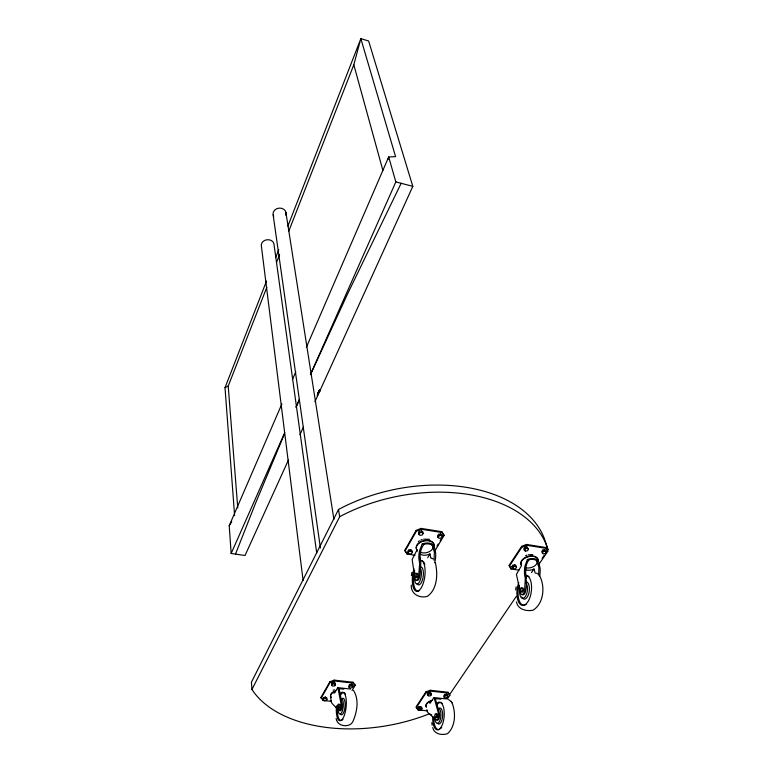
<?xml version="1.0" encoding="UTF-8"?>
<svg xmlns="http://www.w3.org/2000/svg" width="773" height="773" viewBox="0 0 773 773"><rect width="100%" height="100%" fill="white"/><g stroke="black" fill="none" stroke-linecap="round" stroke-linejoin="round"><path stroke-width="1.16" d="M539.689 576.04A27.181 23.625 75.9 0 0 540.085 568.261L538.501 561.237L536.849 560.976A7.643 4.735 -15.5 0 0 529.022 559.768C522.268 568.551 528.22 580.098 525.756 589.876A4.648 2.193 -83.2 0 1 524.355 594.099A4.648 2.193 -83.2 0 1 522.084 594.263M350.517 689.043L337.859 687.651L340.961 703.42A4.406 1.478 -84.2 0 1 340.555 708.802A4.406 1.478 -84.2 0 1 338.671 710.339L333.424 704.86A24.407 7.595 13.2 0 1 331.404 702.242L331.25 700.773M319.307 390.983L319.181 391.679M319.78 390.703L319.326 392.278L318.505 392.269M538.694 575.267L538.887 567.488L536.849 560.976M515.659 590.002L516.113 586.871M411.381 575.653L411.864 572.455M434.02 560.28L434.387 552.28L432.349 545.564A7.856 5.073 -12.4 0 0 424.01 544.279L422.232 543.999L419.575 550.627A27.722 24.765 75.7 0 0 418.889 558.666L419.633 563.778L418.724 575.093A4.802 1.875 -82.3 0 1 416.908 580.001A4.802 1.875 -82.3 0 1 414.927 578.127L412.154 559.507L416.724 550.473A9.092 6.387 -16 0 0 417.14 551.449M319.558 391.022L319.268 392.008M426.938 709.672L427.305 711.72A23.895 7.112 14.6 0 0 429.788 714.31L435.924 719.731A4.28 1.739 -85.5 0 0 438.078 718.272A4.28 1.739 -85.5 0 0 438.349 713.035L434.088 697.594L446.04 698.908M317.829 394.626L317.22 395.554M388.133 159.238L388.693 156.967L395.583 156.639L360.846 38.65L368.624 40.988L412.811 186.351L314.94 401.699M434.639 562.744L435.073 561.092A27.963 25.296 75.4 0 0 435.653 553.082L434.117 545.835A9.121 5.884 -12.4 0 0 422.232 543.999M288.822 231.03L353.812 64.777L360.846 38.65L287.904 226.083M319.626 391.389L319.143 392.249M234.615 515.639L225.011 387.708L266.501 281.082M275.671 257.515L278.734 249.66M235.494 554.125L255.332 503.745L284.454 433.972M319.152 391.621L318.718 392.317M237.746 507.919L228.219 386.056L266.859 287.198M276.521 262.482L279.594 254.617M288.474 459.925L245.031 555.507L231.156 553.487L229.214 525.708L281.884 403.931M292.416 379.562L295.769 371.813M306.311 347.444L388.693 156.967L395.834 181.906L310.562 374.306M296.233 406.82L299.509 399.341M231.156 553.487L284.744 432.571M295.953 407.294L299.364 399.593M310.466 374.712L347.744 293.547L401.148 183.298M318.003 392.326L318.176 393.554M317.481 394.462L317.548 395.177M317.577 394.365L317.423 395.592M318.863 391.814L318.863 390.52M319.065 391.853L319.065 390.568M317.974 394.375L318.205 392.365M319.249 390.597L318.814 392.355L319.326 392.172M319.201 390.694L318.853 391.737M299.963 434.658L303.46 426.967M545.284 553.748L547.989 549.758L545.738 542.781A137.575 86.905 -11.6 0 0 338.497 509.484L251.409 682.25L251.969 689.448A131.11 77.986 -10 0 0 429.199 713.856M251.969 689.448L339.656 516.712L338.497 509.484M538.501 561.237A8.87 5.508 -15.5 0 0 527.36 559.507L525.002 565.962A26.958 23.142 76 0 0 524.509 573.759L525.302 578.726L524.664 589.712A4.648 2.193 -83.2 0 1 522.732 594.437A4.648 2.193 -83.2 0 1 520.355 592.562L516.422 574.358L521.408 565.691M331.259 701.333L323.114 700.473L320.988 697.381L329.887 681.767L334.178 680.134L353.029 682.24L355.116 685.39L352.053 690.54M415.024 555.227L407.071 554.028L404.859 550.221L416.174 530.375L421.092 528.403L441.818 531.698L443.77 534.742L443.982 535.583L434.784 551.081M321.095 698.222L330.003 682.607L329.887 681.767M405.033 551.072L416.367 531.225L421.285 529.254L442.03 532.549L443.982 535.583M323.558 697.497L323.095 700.116L324.38 700.86L326.322 700.454L326.979 699.314L326.786 697.845L325.501 697.101L323.558 697.497L323.114 700.473M332.032 682.714L331.559 685.361L332.854 686.124L334.815 685.719L335.492 684.54L335.289 683.071L334.004 682.298L332.032 682.714L331.559 685.361M408.511 550.173L407.68 551.632L407.989 553.11L409.342 554.106L411.536 553.652L412.376 552.193L412.057 550.714L410.705 549.719L408.511 550.173L408.83 551.651L407.989 553.11M419.285 531.37L418.435 532.868L418.763 534.346L420.126 535.38L422.348 534.906L423.208 533.418L422.87 531.94L421.517 530.906L419.285 531.37L419.623 532.848L418.763 534.346M349.483 684.636L349.019 687.274L350.285 688.038L352.246 687.632L352.932 686.463L352.71 684.994L351.444 684.231L349.483 684.636L349.019 687.274M438.484 534.404L437.605 535.892L437.953 537.361L439.286 538.385L441.499 537.921L442.378 536.433L442.021 534.964L440.687 533.94L438.484 534.404L438.832 535.873L437.953 537.361M427.701 557.71L429.933 553.932A7.856 5.073 -12.4 0 1 420.29 554.241M352.024 686.163L352.71 684.994M353.763 686.608L354.991 684.549M437.035 546.096L438.262 544.037M440.098 540.936L441.325 538.868M442.552 536.8L443.77 534.742M229.214 525.708L231.726 521.649M447.161 699.265L449.867 695.294L448.021 692.25L430.203 690.26L425.962 691.835L416.077 706.88L417.961 709.875L427.353 710.86M518.983 570.184L511.069 568.986L509.146 565.334L521.64 546.337L526.49 544.443L545.931 547.545L547.796 551.275L539.061 564.126M416.232 707.71L426.136 692.666L430.377 691.091L448.195 693.072L449.867 695.294M509.388 566.165L521.891 547.168L526.742 545.274L546.202 548.366L547.796 551.275M418.657 707.005L417.922 708.116L418.203 709.556L419.362 710.261L421.256 709.875L421.99 708.773L421.7 707.334L420.551 706.619L418.657 707.005L418.937 708.445L418.203 709.556M428.058 692.753L427.314 693.883L427.604 695.333L428.773 696.067L430.687 695.671L431.44 694.531L431.141 693.091L429.981 692.357L428.058 692.753L428.358 694.193L427.604 695.333M511.852 566.696L512.779 565.305L514.905 564.86L516.103 565.807L516.528 567.256L515.61 568.648L513.485 569.092L511.852 566.696L513.059 567.643M524.664 547.303L523.717 548.733L525.36 551.168L527.515 550.714L528.471 549.284L526.819 546.849L524.664 547.303L525.109 548.753L524.152 550.192M512.277 568.145L513.204 566.754L515.33 566.309L516.528 567.256M444.552 694.579L443.799 695.71L444.108 697.14L445.248 697.874L447.152 697.478L447.915 696.357L447.606 694.917L446.465 694.183L444.552 694.579L444.861 696.019L444.108 697.14M542.665 550.154L541.709 551.574L543.351 553.99L545.487 553.545L546.453 552.125L544.81 549.709L542.665 550.154L543.129 551.603L542.163 553.024M531.534 572.619L533.988 569.005L535.322 573.344M446.987 698.444L448.369 696.405M449.722 694.415L516.142 596.65M542.153 558.348L544.173 555.381M333.936 693.4L337.859 687.651M434.088 697.594L429.691 703.121A7.836 3.846 -8.5 0 1 430.822 702.686M424.01 544.279C420.28 548.811 419.594 555.159 420.319 560.812M418.27 541.68L419.42 540.849M336.738 720.591C338.787 726.659 349.647 727.615 352.691 721.934C357.039 712.474 359.426 699.613 353.493 690.415M225.011 387.708L228.219 386.056M333.192 690.279L334.313 689.709M420.744 540.114L422.164 539.554M525.543 555.69L526.944 555.149M330.003 682.607L334.294 680.984L353.155 683.081L355.116 685.39M419.623 532.848L421.845 532.384L423.208 533.418M438.832 535.873L441.045 535.409L442.378 536.433M408.83 551.651L411.023 551.197L412.376 552.193M525.109 548.753L527.263 548.308L528.471 549.284M543.129 551.603L545.274 551.149L546.453 552.125M332.235 684.182L334.207 683.776L335.492 684.54M349.705 686.105L351.667 685.699L352.932 686.463M323.752 698.966L325.694 698.57L326.979 699.314M428.358 694.193L430.271 693.796L431.44 694.531M444.861 696.019L446.775 695.623L447.915 696.357M418.937 708.445L420.831 708.058L421.99 708.773M423.662 539.148L429.585 539.312M528.403 554.763L532.761 554.608M440.871 699.179L435.325 698.57L439.354 713.141A4.28 1.749 -85.5 0 1 439.083 718.378A4.28 1.749 -85.5 0 1 436.929 719.837M343.782 689.168L339.096 688.656L342.033 703.536A4.406 1.478 -84.3 0 1 341.627 708.909A4.406 1.478 -84.3 0 1 339.743 710.445L338.545 708.938M527.36 559.507L529.022 559.768M432.349 545.564L434.117 545.835M319.404 391.553L318.795 391.38L319.104 392.365M395.834 181.906L412.811 186.351M448.514 699.565L451.219 701.536M536.452 573.122L537.998 574.03M431.74 558.106L432.977 558.956M430.542 714.204L431.749 715.073M320.988 697.381L323.008 699.633M416.647 707.604L417.961 709.875M404.859 550.221L407.071 554.028M319.626 389.785L319.742 390.452M452.128 702.947C455.877 712.59 455.664 726.205 447.625 733.616C442.272 735.577 433.943 734.311 432.783 727.557M451.142 701.42L452.195 703.063M539.544 575.634C545.294 586.205 543.95 603.491 533.032 610.197C526.558 611.569 517.726 609.549 516.499 601.877M509.146 565.334L511.069 568.986M545.931 547.545L546.202 548.366M544.81 549.709L545.274 551.149M526.49 544.443L526.742 545.274M526.819 546.849L527.263 548.308M524.925 549.719L525.36 551.168M521.64 546.337L521.891 547.168M525.138 573.875L526.432 578.214M435.344 562.754C437.982 573.692 437.47 589.306 427.382 596.331C419.517 598.669 410.618 593.906 411.265 585.035M514.905 564.86L515.33 566.309M336.091 718.455L336.68 720.455M512.779 565.305L513.204 566.754M353.812 64.777L382.896 170.475M441.818 531.698L442.03 532.549M440.687 533.94L441.045 535.409A1.372 0.889 -13 0 0 441.064 534.926M429.933 553.932L430.938 558.357M421.092 528.403L421.285 529.254M421.517 530.906L421.845 532.384M416.174 530.375L416.367 531.225M419.401 556.618L420.86 563.256L419.894 575.267A4.802 1.875 -82.3 0 1 416.84 580.175M448.021 692.25L448.195 693.072M446.465 694.183L446.775 695.623M410.705 549.719L411.023 551.197M430.203 690.26L430.377 691.091M429.981 692.357L430.271 693.796M430.387 694.231L430.687 695.671M425.962 691.835L426.136 692.666M420.551 706.619L420.831 708.058M285.894 212.275L333.888 519.379M431.788 722.668L432.184 725.248M353.029 682.24L353.155 683.081M351.444 684.231L351.667 685.699M273.159 215.02L320.409 548.028M316.727 553.13L273.913 243.708A6.406 5.314 -6.1 0 0 266.299 239.872A6.406 5.314 -6.1 0 0 261.419 246.394L303.113 580.562M334.178 680.134L334.294 680.984M334.612 684.24L334.815 685.719M334.004 682.298L334.207 683.776M330.496 696.048L331.211 701.469M325.501 697.101L325.694 698.57M319.491 390.539A1.672 0.493 -78.9 0 1 318.949 392.433A1.672 0.493 -78.9 0 1 318.36 392.269M319.616 389.621A1.672 0.493 -78.9 0 1 319.375 392.027A1.672 0.493 -78.9 0 1 318.573 392.307M339.656 516.712A138.348 86.827 -11.6 0 1 547.989 549.758M273.729 216.353A6.522 5.527 -7.2 0 1 279.014 208.121A6.522 5.527 -7.2 0 1 285.71 215.136M436.967 703.285A13.943 5.701 -85.5 0 1 444.195 711.856A13.943 5.701 -85.5 0 1 438.61 729.654A13.943 5.701 -85.5 0 1 432.716 716.803M436.977 704.841A13.566 5.556 -85.6 0 1 442.571 703.874M441.683 727.383A13.566 5.556 -85.6 0 1 440.745 728.504M439.769 729.239A13.566 5.556 -85.6 0 1 433.75 716.871M438.049 708.426A7.498 3.063 -85.5 0 1 440.948 714.861A7.498 3.063 -85.5 0 1 437.924 723.238A7.498 3.063 -85.5 0 1 434.745 717.586M438.455 708.667A8.088 3.314 -85.5 0 1 442.629 716.233A8.088 3.314 -85.5 0 1 437.373 723.238M426.29 707.14A7.846 4.387 -11.4 0 1 431.411 700.869M436.755 713.846A1.971 0.802 -85.5 0 1 437.624 715.083A1.971 0.802 -85.5 0 1 437.074 717.518A1.971 0.802 -85.5 0 1 436.078 716.851M426.223 706.802A7.836 4.387 -11.4 0 1 432.667 700.193M428.068 693.729A1.188 0.667 -11.3 0 1 428.783 692.917A1.188 0.667 -11.3 0 1 430.155 692.956M446.417 694.685A1.179 0.667 -11.7 0 1 446.852 695.256M444.552 695.371A1.179 0.667 -11.7 0 1 444.784 695.024M418.753 707.614A1.169 0.657 -11 0 1 419.372 707.169M420.879 707.334A1.169 0.657 -11 0 1 420.956 707.662M339.608 694.685A14.349 4.841 -84.3 0 1 346.294 701.111A14.349 4.841 -84.3 0 1 340.874 720.552A14.349 4.841 -84.3 0 1 336.516 705.778M340.593 695.091A13.972 4.715 -84.3 0 1 345.396 693.999M343.019 719.305A13.972 4.715 -84.3 0 1 337.357 709.865M340.622 698.956A7.72 2.599 -84.3 0 1 343.347 704.406A7.72 2.599 -84.3 0 1 340.622 713.827A7.72 2.599 -84.3 0 1 337.956 708.174M341.734 698.985A8.329 2.812 -84.3 0 1 345.038 706.686A8.329 2.812 -84.3 0 1 340.313 713.962M330.999 697.594A8.078 4.628 -8.9 0 1 335.753 691.091M339.337 704.57A2.029 0.686 -84.2 0 1 340.226 705.015A2.029 0.686 -84.2 0 1 339.878 707.778A2.029 0.686 -84.2 0 1 338.951 707.653M330.95 697.256A8.078 4.628 -8.9 0 1 335.704 690.753M334.332 692.434A6.464 3.701 -8.9 0 1 335.25 691.961M332.805 682.888A1.217 0.705 -8.7 0 1 334.245 682.926A1.217 0.705 -8.7 0 1 334.322 683.786M349.831 685.951A1.217 0.705 -9.2 0 1 349.628 685.274A1.217 0.705 -9.2 0 1 350.556 684.723M351.454 684.752A1.217 0.705 -9.2 0 1 351.957 685.342M325.752 697.7A1.208 0.686 -8.5 0 1 325.974 698.367M324.331 697.671A1.208 0.686 -8.5 0 1 325.52 697.604M526.713 581.856A8.793 4.165 -83.2 0 1 528.558 594.273A8.793 4.165 -83.2 0 1 521.785 597.017M526.142 583.219A8.155 3.855 -83.2 0 1 526.886 593.142A8.155 3.855 -83.2 0 1 522.007 598.147A8.155 3.855 -83.2 0 1 519.717 589.809M525.669 575.267A15.151 7.16 -83.2 0 1 531.07 593.075A15.151 7.16 -83.2 0 1 520.403 604.438A15.151 7.16 -83.2 0 1 518.76 582.629M525.35 576.011A14.745 6.986 -83.2 0 1 528.906 576.716M526.142 604.38A14.745 6.986 -83.2 0 1 519.195 600.621A14.745 6.986 -83.2 0 1 519.118 585.248M521.166 564.841A8.861 5.508 -15.5 0 1 528.983 556.55A8.861 5.508 -15.5 0 1 538.163 561.285M533.988 569.005A7.643 4.735 -15.5 0 1 525.669 569.759M522.104 588.185A2.145 1.015 -83.2 0 1 523.369 588.804A2.145 1.015 -83.2 0 1 522.963 591.625A2.145 1.015 -83.2 0 1 521.611 591.654M537.1 560.676A7.633 4.744 -15.5 0 1 533.998 566.358A7.633 4.744 -15.5 0 1 525.456 567.662M521.553 565.343A8.851 5.508 -15.5 0 1 528.123 556.396A8.851 5.508 -15.5 0 1 538.056 560.947M515.195 565.778A1.314 0.821 -15 0 1 515.253 566.203M512.914 566.889A1.314 0.821 -15 0 1 512.818 566.078M513.881 565.43A1.314 0.821 -15 0 1 514.818 565.478M542.878 550.724A1.333 0.831 -16.1 0 1 543.767 550.289M544.714 550.347A1.333 0.831 -16.1 0 1 545.149 550.859M525.138 547.69A1.333 0.841 -15.6 0 1 526.954 547.632M420.068 567.044A9.073 3.556 -82.4 0 1 423.034 577.537A9.073 3.556 -82.4 0 1 416.976 583.663M419.99 567.807A8.416 3.285 -82.3 0 1 420.966 577.682A8.416 3.285 -82.3 0 1 416.57 583.944A8.416 3.285 -82.3 0 1 414.705 575.344M420.435 560.261A15.644 6.116 -82.4 0 1 424.532 578.146A15.644 6.116 -82.4 0 1 415.149 590.582A15.644 6.116 -82.4 0 1 413.999 568.783M420.338 561.072A15.228 5.971 -82.4 0 1 424.889 564.319M418.985 590.872A15.228 5.971 -82.4 0 1 414.676 570.716M417.256 550.511A9.102 5.894 -12.4 0 1 424.077 540.974A9.102 5.894 -12.4 0 1 433.962 547.004M416.289 574.068A2.213 0.86 -82.3 0 1 417.546 573.817A2.213 0.86 -82.3 0 1 417.294 576.919A2.213 0.86 -82.3 0 1 416.038 577.17M432.832 545.284A7.846 5.073 -12.4 0 1 429.556 551.545A7.846 5.073 -12.4 0 1 420.203 552.154M417.178 550.163A9.102 5.894 -12.4 0 1 423.237 540.81A9.102 5.894 -12.4 0 1 434.097 545.603M408.801 550.763A1.353 0.879 -11.8 0 1 410.038 550.27M410.927 550.502A1.353 0.879 -11.8 0 1 411.101 550.685M438.735 536.104A1.372 0.889 -13 0 1 438.755 535.003M439.653 534.549A1.372 0.889 -13 0 1 440.349 534.53M419.401 532.906A1.372 0.899 -12.3 0 1 419.401 532.201M421.729 531.718A1.372 0.899 -12.3 0 1 422 532.124M436.175 716.803A1.971 0.802 -85.5 0 0 435.827 713.682A1.971 0.802 -85.5 0 0 434.812 716.426A1.971 0.802 -85.5 0 0 436.175 716.803M338.738 707.305A2.039 0.676 -84.2 0 0 338.535 704.097A2.039 0.676 -84.2 0 0 337.588 706.937A2.039 0.676 -84.2 0 0 338.738 707.305M521.756 591.258A2.145 1.015 -83.2 0 0 521.504 587.76A2.145 1.015 -83.2 0 0 520.094 590.553A2.145 1.015 -83.2 0 0 521.756 591.258M415.893 576.706A2.222 0.86 -82.3 0 0 415.797 573.122A2.222 0.86 -82.3 0 0 414.492 576.03A2.222 0.86 -82.3 0 0 415.893 576.706"/></g></svg>
